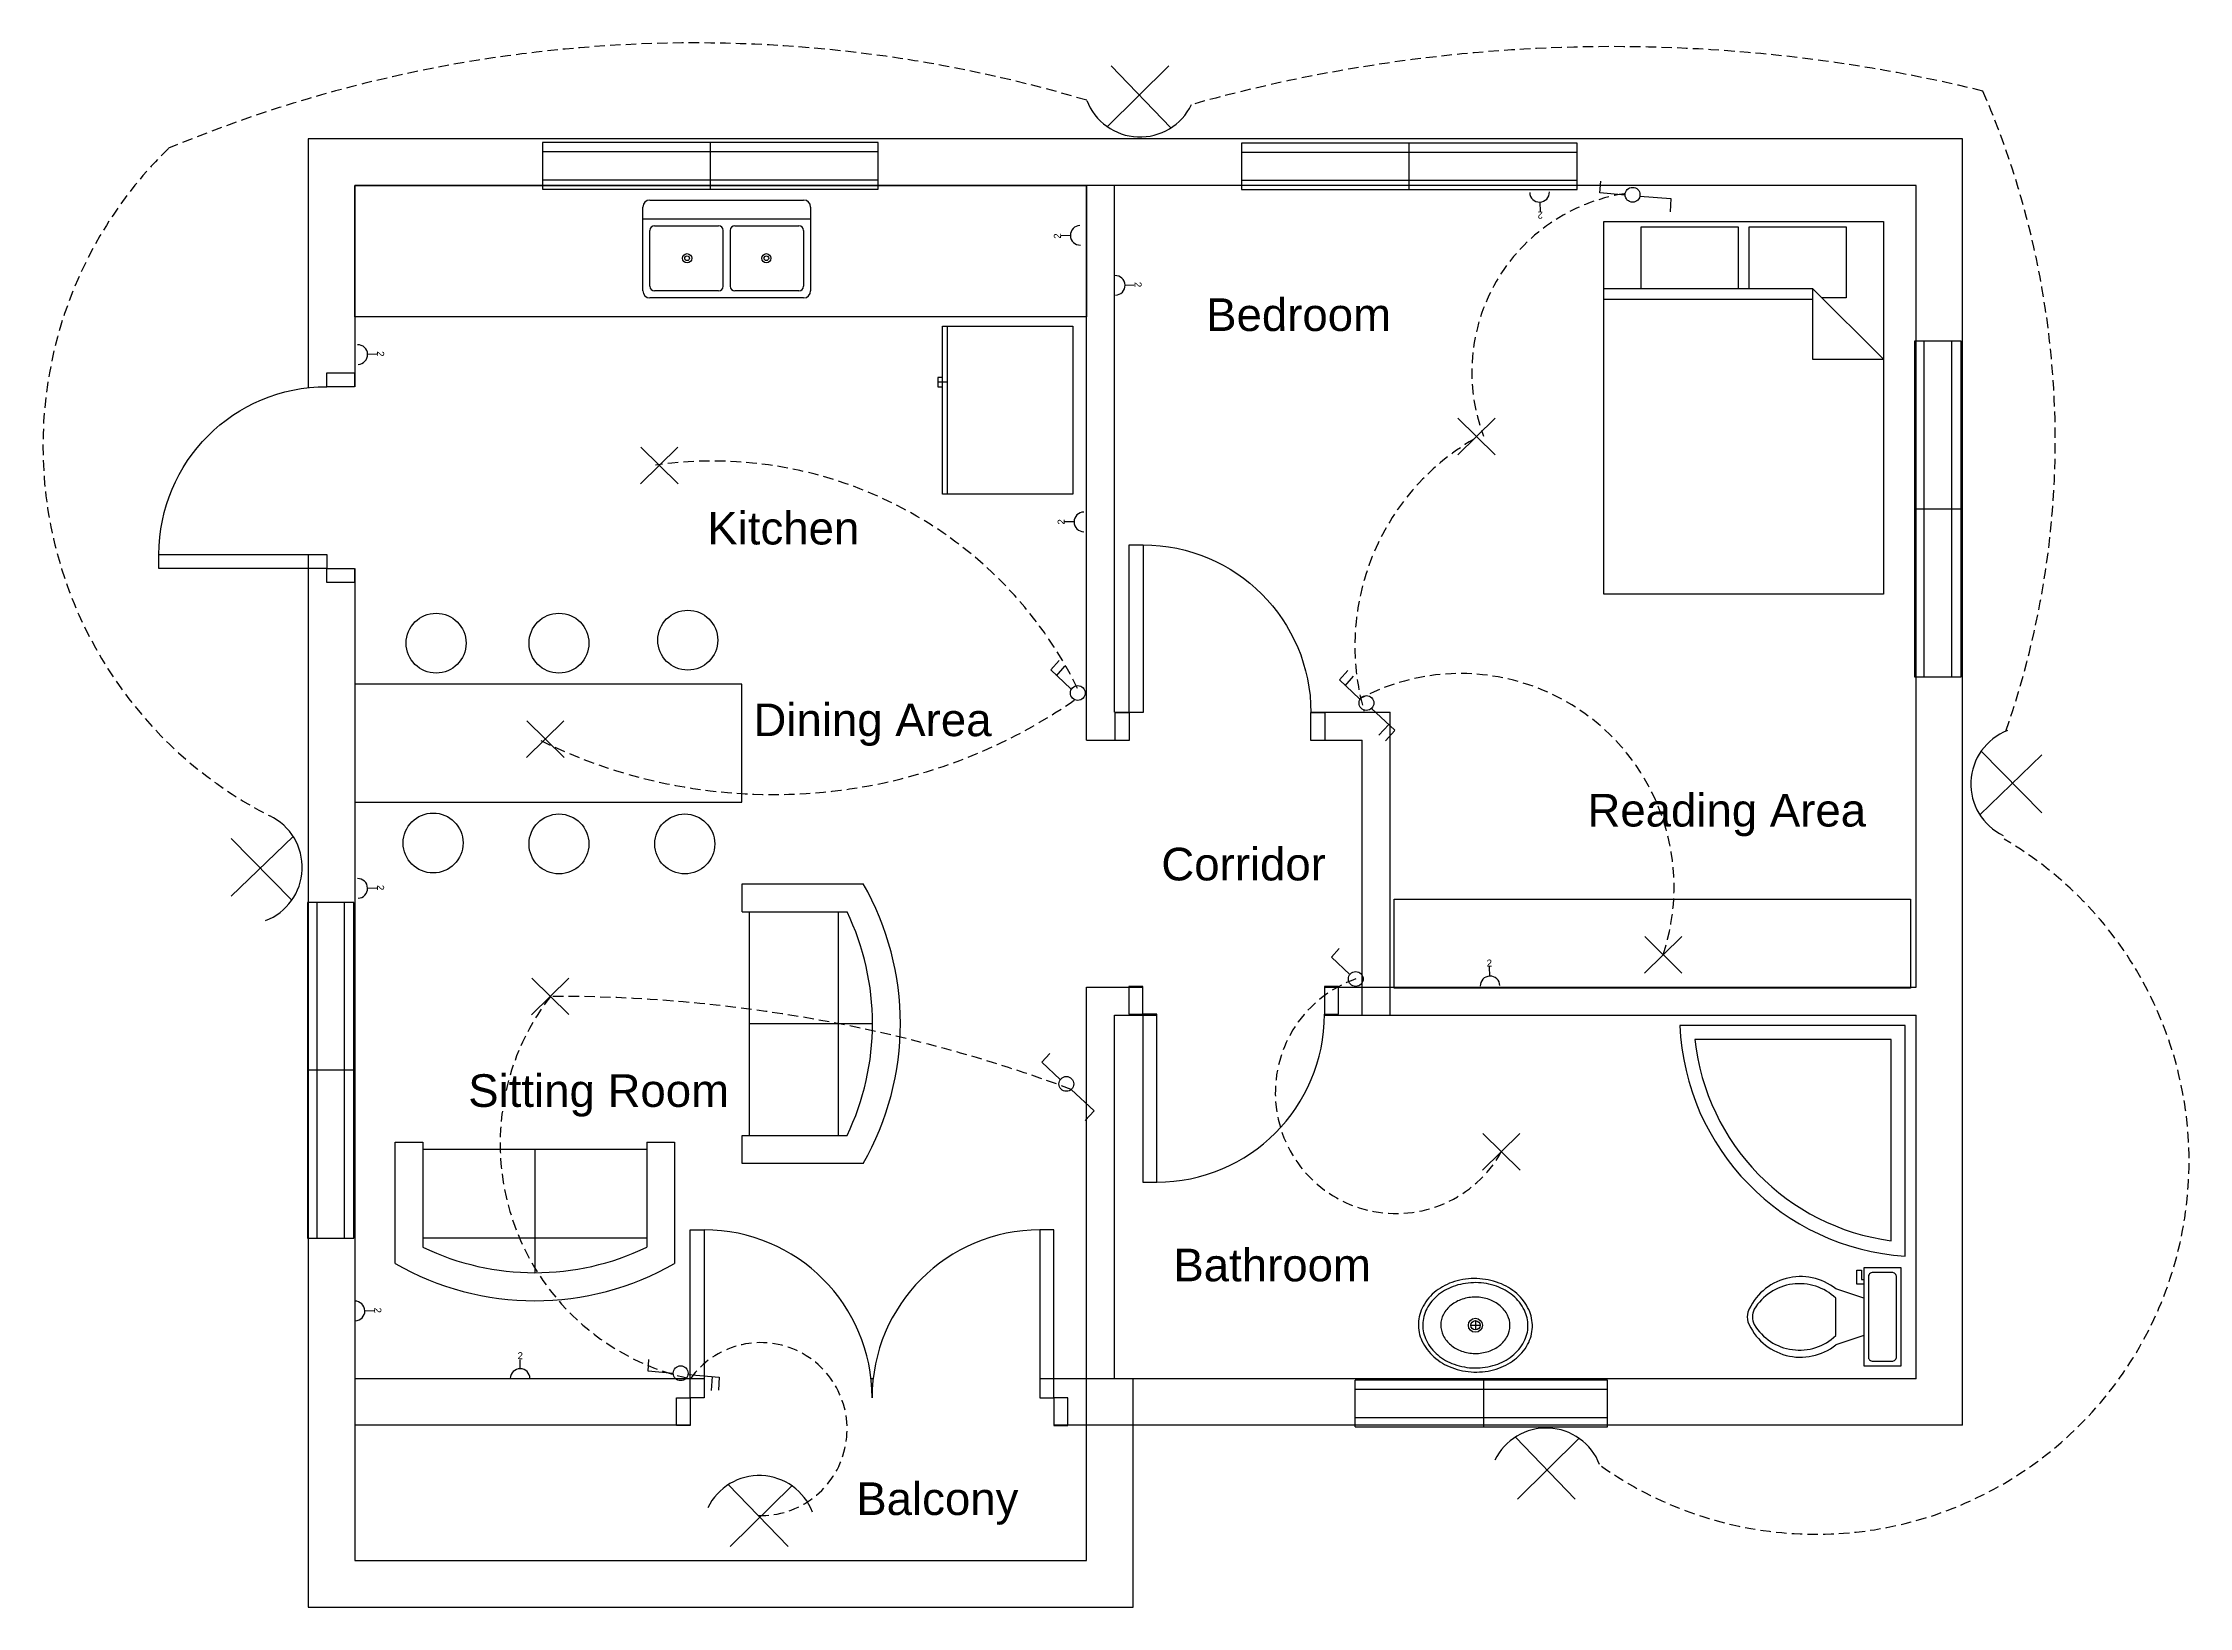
# Model space of a CAD drawing. Header units: inches. Extents: x -40 to 420, y 15 to 350.
import ezdxf

# ---------------------------------------------------------------- set-up
doc = ezdxf.new("R2010")
doc.units = ezdxf.units.IN
doc.header["$MEASUREMENT"] = 0
doc.linetypes.add('HIDDEN', pattern=[0.375, 0.25, -0.125])
for name, color, linetype in [('Blocks', 4, 'Continuous'), ('Door', 6, 'Continuous'), ('Electrical', 10, 'Continuous'), ('Electrical Hidden', 41, 'HIDDEN'), ('Text', 81, 'Continuous'), ('Window', 30, 'Continuous')]:
    doc.layers.add(name, color=color, linetype=linetype)
doc.styles.get("Standard").update_dxf_attribs({"font": 'arial.ttf'})

# ---------------------------------------------------------------- blocks, each defined once
blk = doc.blocks.new('Door2')
at = {"layer": 'Door'}
for points in [[(-78, 6), (-81, 6), (-81, 42), (-78, 42)], [(-6, 6), (-3, 6), (-3, 42), (-6, 42)], [(-81, 0), (-84, 0), (-84, 6), (-81, 6)], [(-3, 0), (0, 0), (0, 6), (-3, 6)]]:
    blk.add_lwpolyline(points, close=True, dxfattribs=at)
for centre, start, end in [((-78, 6), 0, 90), ((-6, 6), 90, 180)]:
    blk.add_arc(centre, 36, start, end, dxfattribs=at)
blk = doc.blocks.new('Door1')
at = {"layer": 'Door'}
for points in [[(-6, 6), (-3, 6), (-3, 42), (-6, 42)], [(-45, 0), (-42, 0), (-42, 6), (-45, 6)], [(-3, 0), (0, 0), (0, 6), (-3, 6)]]:
    blk.add_lwpolyline(points, close=True, dxfattribs=at)
blk.add_arc((-6, 6), 36, 90, 180, dxfattribs=at)
blk = doc.blocks.new('Window2')
at = {"layer": 'Window'}
for p, q in [((0, 10), (-72, 10)), ((-72, 10), (-72, 0)), ((-36, 0), (-36, 10)), ((0, 0), (0, 10)), ((0, 8), (-72, 8)), ((-72, 2), (0, 2)), ((-72, 0), (0, 0))]:
    blk.add_line(p, q, dxfattribs=at)
blk = doc.blocks.new('Sink-double - 36 in top')
for p, q in [((-18, -4), (18, -4)), ((-0.75, -18.5), (-0.75, -6.5)), ((0.75, -6.5), (0.75, -18.5))]:
    blk.add_line(p, q)
for points in [[(-16.5, 0), (16.5, 0)], [(-18, -19.5), (-18, -1.5)], [(18, -1.5), (18, -19.5)], [(-16.5, -18.5), (-16.5, -6.5)], [(-15.5, -5.5), (-1.75, -5.5)], [(1.75, -5.5), (15.5, -5.5)], [(16.5, -6.5), (16.5, -18.5)], [(16.5, -21), (-16.5, -21)], [(-1.75, -19.5), (-15.5, -19.5)], [(15.5, -19.5), (1.75, -19.5)]]:
    blk.add_lwpolyline(points)
for centre, radius in [((-8.5, -12.5), 1), ((-8.5, -12.5), 0.5), ((8.5, -12.5), 1), ((8.5, -12.5), 0.5)]:
    blk.add_circle(centre, radius)
for centre, radius, start, end in [((-16.5, -1.5), 1.5, 90, 180), ((16.5, -1.5), 1.5, 0, 90), ((-15.5, -6.5), 1, 90, 180), ((-1.75, -6.5), 1, 0, 90), ((1.75, -6.5), 1, 90, 180), ((15.5, -6.5), 1, 0, 90), ((-16.5, -19.5), 1.5, 180, 270), ((-15.5, -18.5), 1, 180, 270), ((-1.75, -18.5), 1, 270, 0), ((1.75, -18.5), 1, 180, 270), ((15.5, -18.5), 1, 270, 0), ((16.5, -19.5), 1.5, 270, 0)]:
    blk.add_arc(centre, radius, start, end)
blk = doc.blocks.new('Toilet - top')
for p, q in [((9.5, -6), (9.5, -2)), ((-10, -8.5), (-8, -8.5)), ((-10, -9.5), (-10, -8.5)), ((-8, -8.5), (-8, -8)), ((-7, -8), (-7, -9.5)), ((-4, -8), (-6, -14)), ((4, -8), (6, -14)), ((-7, -9.5), (-10, -9.5)), ((4, -14), (-4, -14))]:
    blk.add_line(p, q)
blk.add_lwpolyline([(10.5, -8), (10.5, 0), (-10.5, 0), (-10.5, -8)], close=True)
for points in [[(-9.5, -2), (-9.5, -6)], [(8.5, -1), (-8.5, -1)], [(-8.5, -7), (8.5, -7)]]:
    blk.add_lwpolyline(points)
for centre, radius, start, end in [((-8.62, -1.88), 0.884, 81.8699, 188.1301), ((8.62, -1.88), 0.884, 351.8699, 98.1301), ((-8.62, -6.12), 0.884, 171.8699, 278.1301), ((8.62, -6.12), 0.884, 261.8699, 8.1301), ((3.52, -21.58), 12.17, 141.4691, 247.9714), ((4.2, -21.82), 11.33, 136.3677, 238.9468), ((-3.52, -21.58), 12.17, 292.0284, 38.5307), ((-4.2, -21.82), 11.33, 301.053, 43.6321), ((0, -27.88), 4, 245.7318, 294.2682), ((0, -29), 4, 254.8605, 285.1395)]:
    blk.add_arc(centre, radius, start, end)
blk = doc.blocks.new('Sink - Oval top')
for p, q in [((-1, 0), (1, 0)), ((0, 1), (0, -1))]:
    blk.add_line(p, q)
at = {"linetype": 'Continuous'}
for points in [[(-12.23, 0.39, 0.117634), (-11.46, -3.36, 0.104469), (-8.88, -6.8, 0.090016), (-5.08, -9.07, 0.08192), (-0.32, -10.02, 0.08192), (4.49, -9.38, 0.090016), (8.42, -7.36, 0.104469), (11.22, -4.09, 0.117634), (12.23, -0.39, 0.117634), (11.46, 3.36, 0.104469), (8.88, 6.8, 0.090016), (5.08, 9.07, 0.08192), (0.32, 10.02, 0.08192), (-4.49, 9.38, 0.090016), (-8.42, 7.36, 0.104469), (-11.22, 4.09, 0.117634)], [(-11.29, 0.16, 0.118622), (-10.52, -3.25, 0.104678), (-8.07, -6.36, 0.089562), (-4.54, -8.37, 0.081185), (-0.13, -9.15, 0.081185), (4.3, -8.49, 0.089562), (7.89, -6.58, 0.104678), (10.42, -3.55, 0.118622), (11.29, -0.16, 0.118622), (10.52, 3.25, 0.104678), (8.07, 6.36, 0.089562), (4.54, 8.37, 0.081185), (0.13, 9.15, 0.081185), (-4.3, 8.49, 0.089562), (-7.89, 6.58, 0.104678), (-10.42, 3.55, 0.118622)], [(-7.42, 0.08, 0.118283), (-6.91, -2.17, 0.104607), (-5.29, -4.21, 0.089718), (-2.97, -5.53, 0.081436), (-0.07, -6.04, 0.081436), (2.84, -5.59, 0.089718), (5.2, -4.33, 0.104607), (6.86, -2.32, 0.118283), (7.42, -0.08, 0.118283), (6.91, 2.17, 0.104607), (5.29, 4.21, 0.089718), (2.97, 5.53, 0.081436), (0.07, 6.04, 0.081436), (-2.84, 5.59, 0.089718), (-5.2, 4.33, 0.104607), (-6.86, 2.32, 0.118283)]]:
    blk.add_lwpolyline(points, format="xyb", close=True, dxfattribs=at)
for radius in [1.5, 1]:
    blk.add_circle((0, 0), radius)
blk = doc.blocks.new('Bed - Queen')
at = {"linetype": 'Continuous'}
for p, q in [((0, -80.00003), (0, 0)), ((0, 0), (59.99999, 0)), ((59.99999, 0), (59.99999, -80.00003)), ((7.99999, -1.2), (28.79998, -1.2)), ((7.99999, -14.4), (7.99999, -1.2)), ((28.79998, -1.2), (28.79998, -14.4)), ((31.19999, -1.2), (51.99999, -1.2)), ((31.19999, -14.4), (31.19999, -1.2)), ((51.99999, -1.2), (51.99999, -16.4)), ((0, -14.4), (44.8, -14.4)), ((44.8, -16.8), (0, -16.8)), ((59.99999, -29.6), (44.8, -14.4)), ((44.8, -14.4), (44.8, -29.6)), ((51.99999, -16.4), (46.79936, -16.4)), ((44.8, -29.6), (59.99999, -29.6)), ((59.99999, -80.00003), (0, -80.00003))]:
    blk.add_line(p, q, dxfattribs=at)
blk = doc.blocks.new('Sofa - Roundback Loveseat 5 ft.')
at = {"linetype": 'Continuous'}
for p, q in [((0, -32.44198), (0, -5.99998)), ((-24, -33.99998), (-24, -11.46958)), ((-23.9998, -13.38178), (23.99986, -13.38178)), ((24.00004, -33.99998), (24.00004, -11.46958)), ((-24, -32.44198), (24.00004, -32.44198))]:
    blk.add_line(p, q, dxfattribs=at)
for points in [[(-24, -33.99998), (-30, -33.99998), (-30, -7.99998)], [(30.00004, -7.99998), (30.00004, -33.99998), (24.00004, -33.99998)]]:
    blk.add_lwpolyline(points, dxfattribs=at)
for centre, radius, start, end in [((0, -60.24998), 60.24998, 60.13715, 119.8628), ((0, -61.38438), 55.38444, 64.32083, 115.6792)]:
    blk.add_arc(centre, radius, start, end, dxfattribs=at)
blk = doc.blocks.new('Refrigerator-2 door - 36 in top')
for p, q in [((0, -26.999999), (36, -26.999999)), ((12, -26.999999), (12, -28.999999)), ((11, -27.999999), (11, -28.999999)), ((11, -28.999999), (13, -28.999999)), ((13, -28.999999), (13, -27.999999))]:
    blk.add_line(p, q)
blk.add_lwpolyline([(0, -27.999999), (0, 0), (36, 0), (36, -27.999999)], close=True)
blk = doc.blocks.new('Inside Light')
at = {"layer": 'Electrical'}
for p, q in [((67.2, 152.55), (59.19, 144.68)), ((59.24, 152.55), (67.24, 144.7))]:
    blk.add_line(p, q, dxfattribs=at)
blk = doc.blocks.new('Outside Light')
at = {"layer": 'Electrical'}
for p, q in [((286.88, 116.43), (299.74, 103.14)), ((300.55, 116.18), (287.32, 103.14))]:
    blk.add_line(p, q, dxfattribs=at)
blk.add_arc((293.53, 106.14), 12.25, 21.0053, 154.2827, dxfattribs=at)
blk = doc.blocks.new('Small Window')
at = {"layer": 'Window'}
for p, q in [((426.89, 248.99), (426.89, 194.9)), ((426.89, 248.99), (436.89, 248.99)), ((428.89, 248.99), (428.89, 194.9)), ((434.89, 194.9), (434.89, 248.99)), ((436.89, 194.9), (436.89, 248.99)), ((426.89, 221.38), (436.89, 221.38)), ((426.89, 194.9), (436.89, 194.9))]:
    blk.add_line(p, q, dxfattribs=at)
blk = doc.blocks.new('socket1')
at = {"layer": 'Electrical'}
blk.add_line((402.02, 252.39), (402.02, 254.39), dxfattribs=at)
blk.add_arc((402.02, 250.28), 2.11, 0, 180, dxfattribs=at)
blk = doc.blocks.new('Socket2')
at = {"layer": 'Electrical'}
blk.add_blockref('socket1', (0.46, -9.87), dxfattribs=at)
blk.add_text('2', height=1.5, dxfattribs=at).set_placement((401.89, 244.57))
blk = doc.blocks.new('Swith-2G1W')
at = {"layer": 'Electrical'}
for p, q in [((404.46, 250.7), (406.26, 252.71)), ((408.74, 246.63), (404.46, 250.7)), ((405.65, 249.46), (407.45, 251.53))]:
    blk.add_line(p, q, dxfattribs=at)
blk.add_circle((410.24, 245.75), 1.59, dxfattribs=at)
blk = doc.blocks.new('Switch-2G2W')
at = {"layer": 'Electrical'}
for p, q in [((444.87, 224.32), (449.86, 219.64)), ((448.57, 220.85), (446.48, 218.6)), ((449.86, 219.59), (447.88, 217.35))]:
    blk.add_line(p, q, dxfattribs=at)
blk.add_blockref('Swith-2G1W', (33.56, -20.25), dxfattribs=at)
blk = doc.blocks.new('Switch-1G2W')
at = {"layer": 'Electrical'}
for p, q in [((435.95, 188.2), (437.63, 190.06)), ((439.87, 184.47), (435.95, 188.2)), ((442.24, 182.36), (447.13, 177.78)), ((447.13, 177.78), (445.25, 175.66))]:
    blk.add_line(p, q, dxfattribs=at)
blk.add_circle((441.17, 183.54), 1.59, dxfattribs=at)
blk = doc.blocks.new('Switch-1G1W')
at = {"layer": 'Electrical'}
for p, q in [((453.08, 141.42), (454.75, 143.28)), ((457, 137.69), (453.08, 141.42))]:
    blk.add_line(p, q, dxfattribs=at)
blk.add_circle((458.29, 136.76), 1.59, dxfattribs=at)
blk = doc.blocks.new('Switch-mix')
at = {"layer": 'Electrical'}
blk.add_line((226.31, 23.26), (226.1, 20.27), dxfattribs=at)
at = {"layer": 'Electrical', "linetype": 'HIDDEN', "rotation": 38.35467198783262}
blk.add_blockref('Switch-1G2W', (-12.5, -393.73), dxfattribs=at)

msp = doc.modelspace()

# ---------------------------------------------------------------- linework, layer by layer
for p, q in [((183.77, 200.71), (183.77, 319.71)), ((189.77, 206.71), (189.77, 319.71)), ((189.77, 206.71), (195.91, 206.71)), ((231.91, 206.71), (248.95, 206.71)), ((248.95, 141.71), (248.95, 206.71)), ((183.77, 200.71), (192.91, 200.71)), ((231.91, 200.71), (242.95, 200.71)), ((242.95, 141.71), (242.95, 200.71)), ((183.77, 141.71), (183.77, 147.71)), ((183.77, 147.71), (195.83, 147.71)), ((234.83, 147.71), (361.77, 147.71)), ((183.77, 63.71), (183.77, 141.71)), ((189.77, 141.71), (198.83, 141.71)), ((189.77, 63.71), (189.77, 141.71)), ((234.83, 141.71), (361.77, 141.71)), ((101.75, 63.71), (26.77, 63.71)), ((137.98, 63.71), (137.52, 63.71)), ((361.77, 63.71), (173.75, 63.71)), ((183.77, 24.71), (183.77, 63.71)), ((193.77, 14.71), (193.77, 63.71)), ((98.75, 53.71), (26.77, 53.71)), ((371.77, 53.71), (176.75, 53.71)), ((26.77, 24.71), (183.77, 24.71))]:
    msp.add_line(p, q)
for points in [[(371.77, 53.71), (371.77, 329.71), (16.77, 329.71), (16.77, 276.32)], [(361.77, 147.71), (361.77, 319.71), (26.77, 319.71), (26.77, 276.54)], [(16.77, 240.54), (16.77, 14.71), (193.77, 14.71)], [(26.77, 237.54), (26.77, 24.71), (183.77, 24.71)], [(361.77, 63.71), (361.77, 141.71)]]:
    msp.add_lwpolyline(points)
at = {"layer": 'Blocks'}
for points in [[(26.77, 319.71), (183.77, 319.71), (183.77, 291.52), (26.77, 291.52)], [(26.77, 187.42), (109.77, 187.42), (109.77, 212.74), (26.77, 212.74)], [(249.75, 166.59), (360.59, 166.59), (360.59, 147.52), (249.75, 147.52)]]:
    msp.add_lwpolyline(points, close=True, dxfattribs=at)
for points in [[(359.42, 90), (359.42, 139.48), (311.1, 139.48, 0.382893)], [(356.42, 93.31), (356.42, 136.48), (314.33, 136.48, 0.346019)]]:
    msp.add_lwpolyline(points, format="xyb", close=True, dxfattribs=at)
for centre in [(44.2, 221.51), (70.56, 221.51), (98.2, 222.15), (43.56, 178.64), (70.56, 178.43), (97.56, 178.43)]:
    msp.add_circle(centre, 6.43, dxfattribs=at)
at = {"layer": 'Electrical Hidden', "linetype": 'HIDDEN', "ltscale": 9}
for centre, radius, start, end in [((99.71, 57.01), 293.28, 73.3364, 112.6477), ((296.78, 14), 335.49, 76.3202, 105.6495), ((202.94, 265.01), 188.71, 340.6991, 23.404), ((48.89, 263.84), 89.06, 134.2171, 243.0542), ((305.21, 279.65), 38.76, 98.9596, 200.6974), ((292.65, 220.92), 51.29, 120.2066, 195.8157), ((103.45, 173.19), 87.39, 26.1956, 97.9924), ((264, 169.14), 45.85, 341.5354, 118.1875), ((116.53, 302.2), 113.17, 243.8448, 305.2319), ((340.34, 110.35), 80.02, 234.8327, 59.7183), ((250.19, 125.05), 25.91, 109.4877, 330.6653), ((109.53, 114.16), 51.59, 142.2795, 257.9411), ((69.88, -170.85), 316.58, 69.5483, 90.2196), ((113.83, 52.88), 18.56, 268.4217, 144.3014)]:
    msp.add_arc(centre, radius, start, end, dxfattribs=at)

# ---------------------------------------------------------------- block references
at = {"layer": 'Blocks'}
for name, p in [('Sink-double - 36 in top', (106.56, 316.58)), ('Bed - Queen', (294.77, 312.01)), ('Sink - Oval top', (267.21, 75.16))]:
    msp.add_blockref(name, p, dxfattribs=at)
for name, p, rotation in [('Refrigerator-2 door - 36 in top', (180.84, 289.51), 270), ('Sofa - Roundback Loveseat 5 ft.', (143.84, 139.88), 270), ('Sofa - Roundback Loveseat 5 ft.', (65.38, 80.44), 180), ('Toilet - top', (358.56, 76.97), 270.0157831214045)]:
    msp.add_blockref(name, p, dxfattribs=dict(at, rotation=rotation))
at = {"layer": 'Electrical'}
for name, p, rotation in [('Outside Light', (488.77, 448.5), 180), ('Socket2', (675.92, 570.84), 181.7513636545426), ('Socket2', (435.01, -85.93), 91.75136365454264), ('Socket2', (-62.68, 693.22), 271.7513636545427), ('Socket2', (-225.21, 678.37), 271.7513636545427), ('Socket2', (423.18, -155.21), 89.93702130237115), ('Outside Light', (491.92, -102.22), 90), ('Outside Light', (-102.93, 466.94), 270), ('Socket2', (-225.22, 563.84), 271.7513636545427), ('Socket2', (-124.58, -104.63), 1.751363654542632), ('Socket2', (-225.81, 473.17), 271.7513636545427), ('Socket2', (-341.97, -173.78), 359.5888766127715)]:
    msp.add_blockref(name, p, dxfattribs=dict(at, rotation=rotation))
at = {"layer": 'Electrical', "linetype": 'HIDDEN', "rotation": 38.35467198783262}
msp.add_blockref('Switch-1G2W', (68.87, -99.98), dxfattribs=at)
at = {"layer": 'Electrical'}
for name, p in [('Inside Light', (204.24, 117.21)), ('Inside Light', (28.9, 110.98)), ('Swith-2G1W', (-228.34, -34.93)), ('Inside Light', (4.42, 52.27)), ('Inside Light', (244.3, 6)), ('Inside Light', (5.47, -2.89)), ('Inside Light', (209.58, -36.26)), ('Switch-mix', (-122.88, 40.92)), ('Outside Light', (-11.09, -65.26)), ('Outside Light', (-180, -75.46))]:
    msp.add_blockref(name, p, dxfattribs=at)
at = {"layer": 'Electrical', "linetype": 'HIDDEN'}
for name, p in [('Switch-2G2W', (-199.96, -16.82)), ('Switch-1G2W', (-261.74, -56.59))]:
    msp.add_blockref(name, p, dxfattribs=at)
at = {"layer": 'Electrical Hidden', "linetype": 'HIDDEN'}
msp.add_blockref('Switch-1G1W', (-216.74, 12.71), dxfattribs=at)
at = {"layer": 'Window'}
for name, p in [('Window2', (139.05, 318.9)), ('Window2', (289.02, 318.81)), ('Door2', (179.75, 53.63))]:
    msp.add_blockref(name, p, dxfattribs=at)
for name, p, rotation in [('Window2', (361.45, 214.3), 270), ('Window2', (26.57, 165.88), 90), ('Door1', (192.83, 147.88), 180), ('Small Window', (490.44, -373.53), 90)]:
    msp.add_blockref(name, p, dxfattribs=dict(at, rotation=rotation))
at = {"layer": 'Window', "xscale": -1, "rotation": 90}
msp.add_blockref('Door1', (26.72, 234.54), dxfattribs=at)
at = {"layer": 'Window', "xscale": -1}
msp.add_blockref('Door1', (189.91, 200.6), dxfattribs=at)

# ---------------------------------------------------------------- texts
at = {"layer": 'Text'}
for s, p in [('Bedroom', (209.44, 288.49)), ('Kitchen', (102.39, 242.68)), ('Dining Area', (112.29, 201.56)), ('Reading Area', (291.26, 182.17)), ('Corridor', (199.82, 170.61)), ('Sitting Room', (51.09, 122.02)), ('Bathroom', (202.4, 84.6)), ('Balcony', (134.36, 34.46))]:
    msp.add_text(s, height=7, dxfattribs=at).set_placement(p)

doc.saveas('drawing.dxf')
